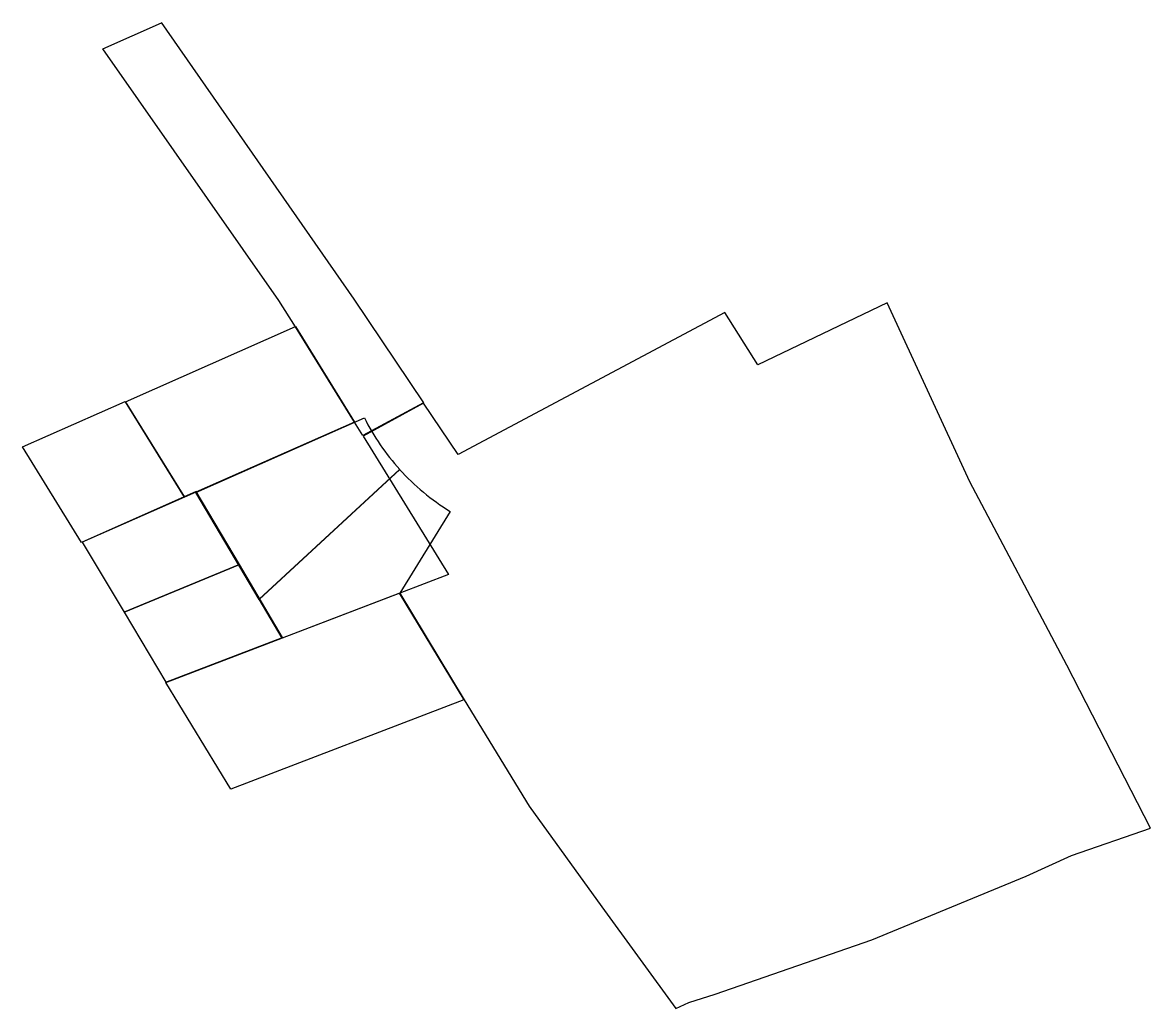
# Model space of a CAD drawing. Header units: metres. Extents: x 303019 to 303295, y 5260894 to 5261135.
import ezdxf

# ---------------------------------------------------------------- set-up
doc = ezdxf.new("R2010")
doc.units = ezdxf.units.M
for name, color, linetype in [('LOT - 1', 3, 'Continuous'), ('PARC', 120, 'Continuous'), ('PARC - NAD27 ADJ', 2, 'Continuous')]:
    doc.layers.add(name, color=color, linetype=linetype)

msp = doc.modelspace()

# ---------------------------------------------------------------- linework, layer by layer
at = {"layer": 'LOT - 1'}
msp.add_lwpolyline([(303102.7, 5261038.54, 0.067719), (303111.33, 5261025.9), (303077.04, 5260994.19), (303061.59, 5261020.32), (303102.7, 5261038.54)], format="xyb", dxfattribs=at)
at = {"layer": 'PARC'}
for points in [[(303053.12, 5261135.05), (303100.12, 5261067.47), (303117.14, 5261042.18), (303102.36, 5261034.17), (303100.33, 5261037.43), (303085.91, 5261060.76), (303081.82, 5261067.18), (303038.89, 5261128.65), (303053.16, 5261134.99)], [(303102.4, 5261034.07), (303123.25, 5261000.3), (303111.35, 5260995.72), (303127.06, 5260969.68), (303142.96, 5260943.71), (303160.7, 5260919.14), (303178.73, 5260894.29), (303181.93, 5260895.7), (303188.33, 5260897.78), (303226.62, 5260911.06), (303264.29, 5260926.56), (303275.37, 5260931.62), (303294.63, 5260938.3), (303274.19, 5260978.14), (303250.52, 5261022.92), (303230.33, 5261066.64), (303198.73, 5261051.44), (303190.75, 5261064.23), (303125.62, 5261029.56), (303117.17, 5261042.09), (303102.4, 5261034.07)], [(303085.87, 5261060.82), (303100.29, 5261037.49), (303058.79, 5261019.11), (303044.37, 5261042.45), (303085.87, 5261060.82)], [(303033.67, 5261008.06), (303019.25, 5261031.4), (303044.33, 5261042.5), (303058.75, 5261019.17), (303033.67, 5261008.06)], [(303054.26, 5260973.86), (303111.18, 5260995.67), (303127.02, 5260969.64), (303070.1, 5260947.82), (303054.26, 5260973.86)]]:
    msp.add_lwpolyline(points, dxfattribs=at)
msp.add_lwpolyline([(303111.32, 5261025.92, 0.070937), (303123.63, 5261015.66), (303111.34, 5260995.73), (303082.64, 5260984.72), (303077.03, 5260994.2), (303111.32, 5261025.92)], format="xyb", dxfattribs=at)
at = {"layer": 'PARC - NAD27 ADJ'}
for points in [[(303044.03, 5260991.07), (303072.2, 5261002.71), (303061.67, 5261020.51), (303033.81, 5261008.16), (303044.03, 5260991.06)], [(303044.03, 5260991.07), (303054.26, 5260973.97), (303082.72, 5260984.9), (303072.19, 5261002.7), (303044.03, 5260991.06)]]:
    msp.add_lwpolyline(points, dxfattribs=at)

doc.saveas('drawing.dxf')
